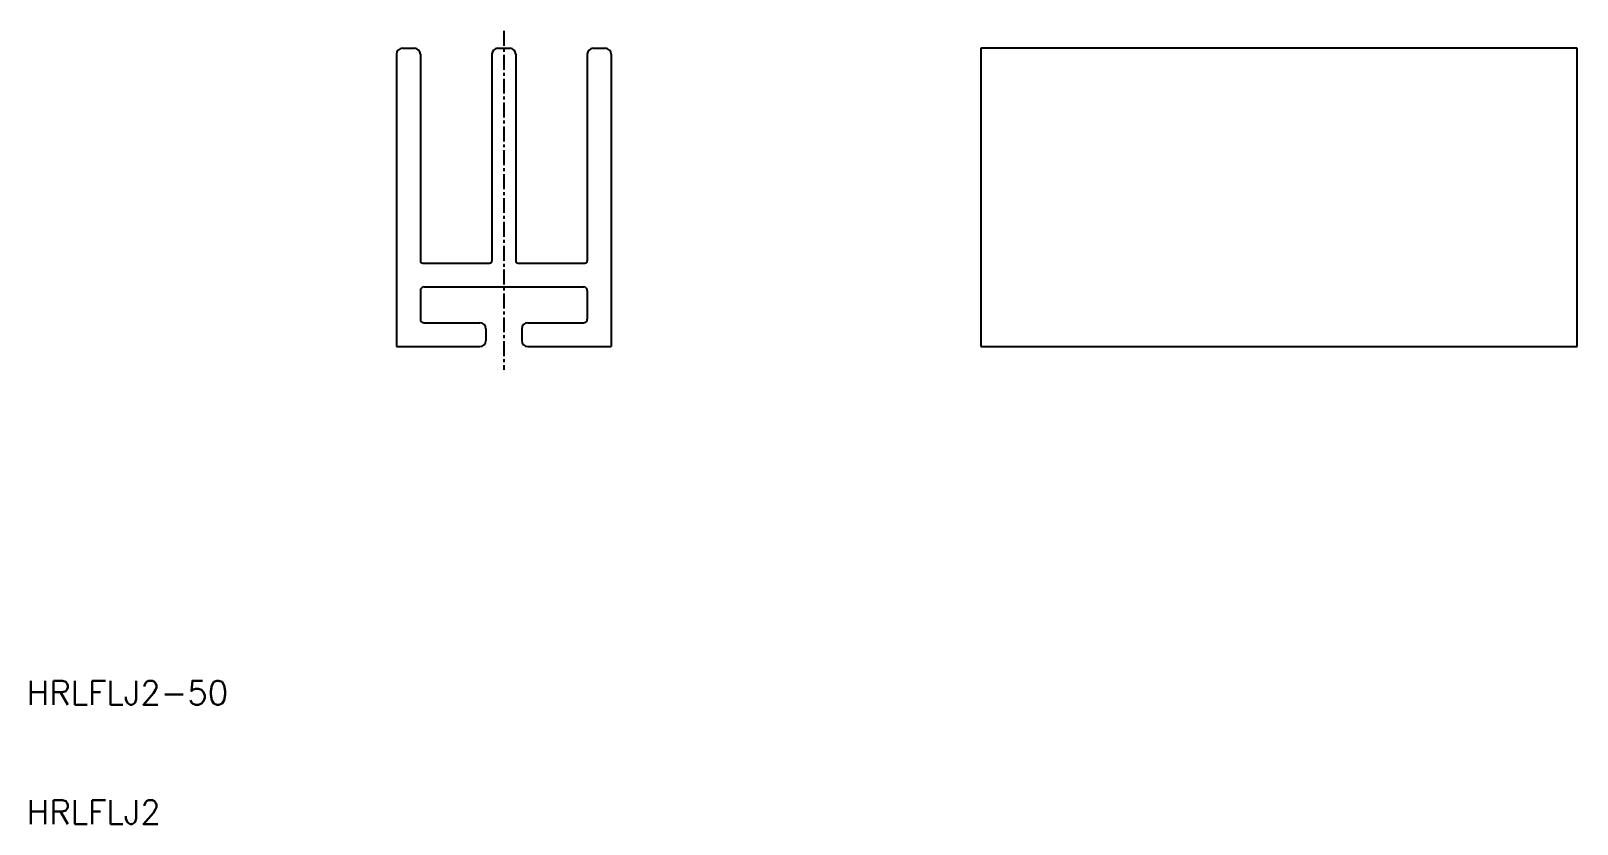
# Model space of a CAD drawing. Extents: x -40 to 90, y -45 to 21.
import ezdxf

# ---------------------------------------------------------------- set-up
doc = ezdxf.new("R2010")
doc.units = 0
doc.linetypes.add('CENTER', pattern=[2, 1.25, -0.25, 0.25, -0.25])
doc.layers.get('0').update_dxf_attribs({"linetype": 'CONTINUOUS'})
doc.layers.add('CENTER', color=1, linetype='CENTER')
doc.styles.get("Standard").update_dxf_attribs({"font": 'txt.shx', "bigfont": 'bigfont.shx'})

msp = doc.modelspace()

# ---------------------------------------------------------------- linework, layer by layer
at = {"color": 7, "linetype": 'CONTINUOUS'}
for p, q in [((-9, 19.5), (-9, -5)), ((-8.5, 20), (-7.5, 20)), ((-7, 19.5), (-7, 2.2)), ((-1.00003, 19.5), (-1.00003, 2.2)), ((-0.50003, 20), (0.49997, 20)), ((0.99997, 19.5), (0.99997, 2.2)), ((6.99994, 19.5), (6.99994, 2.2)), ((7.49994, 20), (8.49994, 20)), ((8.99994, 19.5), (8.99994, -5)), ((40, 20), (40, -5)), ((90, 20), (40, 20)), ((90, -5), (90, 20)), ((-6.8, 2), (-1.20003, 2)), ((1.19997, 2), (6.79994, 2)), ((-6.70001, 0), (6.70002, 0)), ((-7.00001, -0.3), (-7.00001, -2.7)), ((7.00002, -0.3), (7.00002, -2.7)), ((-6.70001, -3), (-2, -3)), ((-1.5, -3.5), (-1.5, -4.5)), ((1.5, -3.5), (1.5, -4.5)), ((2, -3), (6.70002, -3)), ((-9, -5), (-2, -5)), ((2, -5), (8.99994, -5)), ((40, -5), (90, -5))]:
    msp.add_line(p, q, dxfattribs=at)
for centre, radius, start, end in [((-8.5, 19.5), 0.5, 90, 180), ((-7.5, 19.5), 0.5, 0, 90), ((-0.50003, 19.5), 0.5, 90, 180), ((0.49997, 19.5), 0.5, 0, 90), ((7.49994, 19.5), 0.5, 90, 180), ((8.49994, 19.5), 0.5, 0, 90), ((-6.8, 2.2), 0.2, 180, 270), ((-1.20003, 2.2), 0.2, 270, 0), ((1.19997, 2.2), 0.2, 180, 270), ((6.79994, 2.2), 0.2, 270, 0), ((-6.70001, -0.3), 0.3, 90, 180), ((6.70002, -0.3), 0.3, 0, 90), ((-6.70001, -2.7), 0.3, 180, 270), ((-2, -3.5), 0.5, 0, 90), ((2, -3.5), 0.5, 90, 180), ((6.70002, -2.7), 0.3, 270, 0), ((-2, -4.5), 0.5, 270, 0), ((2, -4.5), 0.5, 180, 270)]:
    msp.add_arc(centre, radius, start, end, dxfattribs=at)
at = {"layer": 'CENTER', "color": 1, "linetype": 'CENTER'}
msp.add_line((0, 21.45076), (0, -6.9297), dxfattribs=at)

# ---------------------------------------------------------------- texts
at = {"color": 7, "linetype": 'CONTINUOUS'}
for s, p in [('HRLFLJ2-50', (-40, -35)), ('HRLFLJ2', (-40, -45))]:
    msp.add_text(s, height=2, dxfattribs=at).set_placement(p)

doc.saveas('drawing.dxf')
